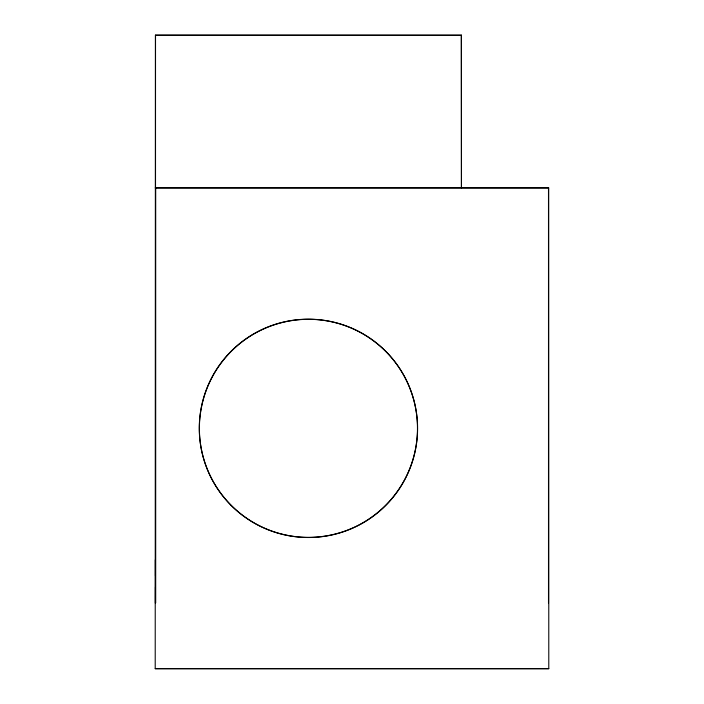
<?xml version="1.0" encoding="UTF-8"?>
<svg xmlns="http://www.w3.org/2000/svg" width="704" height="704" viewBox="0 0 704 704"><rect width="100%" height="100%" fill="white"/><g stroke="black" fill="none" stroke-linecap="round" stroke-linejoin="round"><path stroke-width="1.06" d="M548.671 187.88L155.329 187.88L548.671 187.88L548.786 668.677L155.214 668.677L155.417 35.2L461.358 35.2L461.446 188.003L461.358 35.2M155.452 587.092L155.434 603.266L155.443 559.627L155.452 575.802M155.417 35.2L461.446 35.262M155.214 668.677L548.786 668.677M548.504 188.003L548.504 602.932M155.69 188.003L155.69 602.941M155.514 35.262L155.514 188.003M231.334 505.551A109.102 109.102 0 0 0 413.864 456.641A109.102 109.102 0 0 0 280.245 323.022A109.102 109.102 0 0 0 231.334 505.551M231.238 505.428A109.102 109.102 0 0 0 413.767 456.518A109.102 109.102 0 0 0 280.148 322.898A109.102 109.102 0 0 0 231.238 505.428"/></g></svg>
